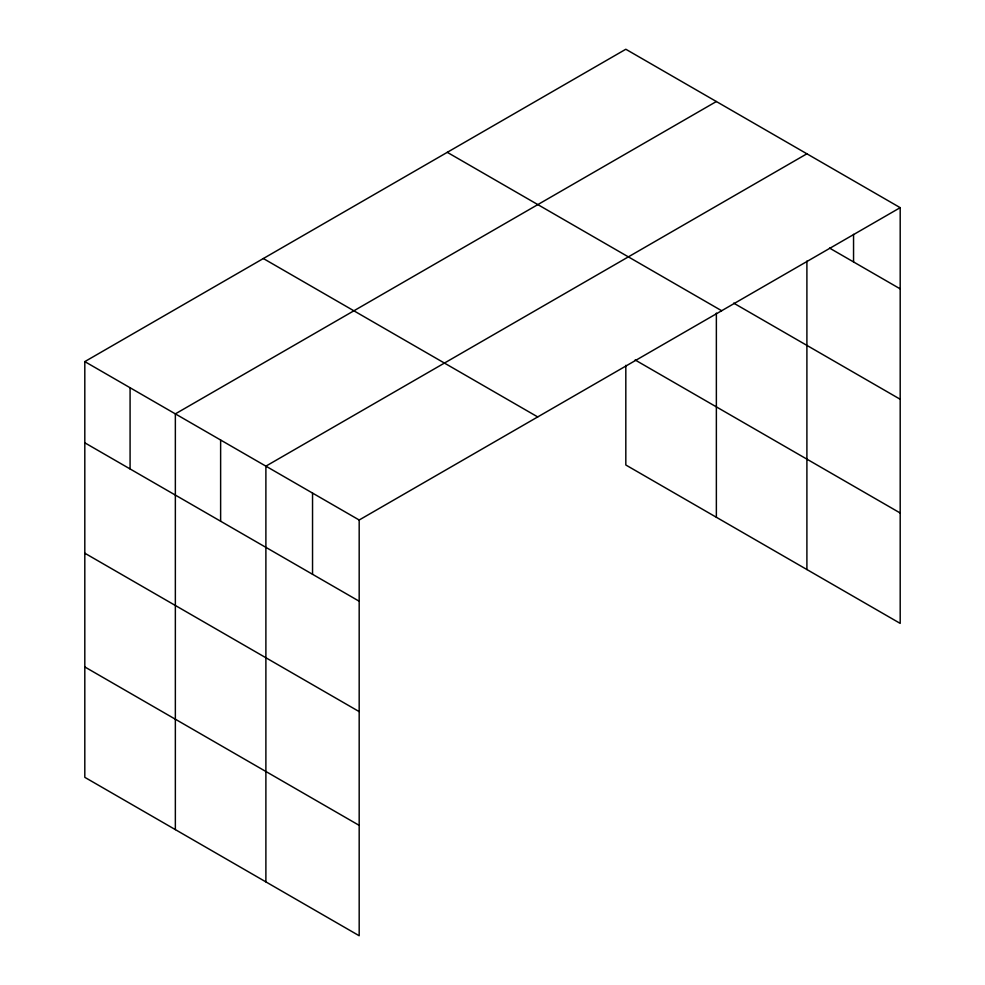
<?xml version="1.0" encoding="UTF-8"?>
<svg xmlns="http://www.w3.org/2000/svg" width="985" height="985" viewBox="0 0 985 985"><rect width="100%" height="100%" fill="white"/><g stroke="black" fill="none" stroke-linecap="round" stroke-linejoin="round"><path stroke-width="1.48" d="M900.192 207.663L359.18 520.006L359.18 935.75L84.808 777.337L84.808 361.606L625.82 49.25L900.192 207.663L900.192 623.394L625.82 464.994L625.82 365.324M716.366 101.529L175.355 413.872L175.355 829.616M806.9 153.795L265.888 466.151L265.888 881.895M829.555 248.085L900.192 288.864M733.677 303.121L900.192 399.257M447.288 152.33L721.66 310.731M635.14 359.981L900.192 513M263.34 258.526L537.712 416.926M84.808 361.606L359.18 520.006M84.808 442.807L359.18 601.219M84.808 553.201L359.18 711.613M84.808 666.943L359.18 825.356M853.552 234.356L853.552 261.936M806.9 261.074L806.9 569.539M716.366 313.107L716.366 517.273M312.541 493.079L312.541 574.28M220.628 440.012L220.628 521.213M130.082 387.733L130.082 468.946"/></g></svg>
